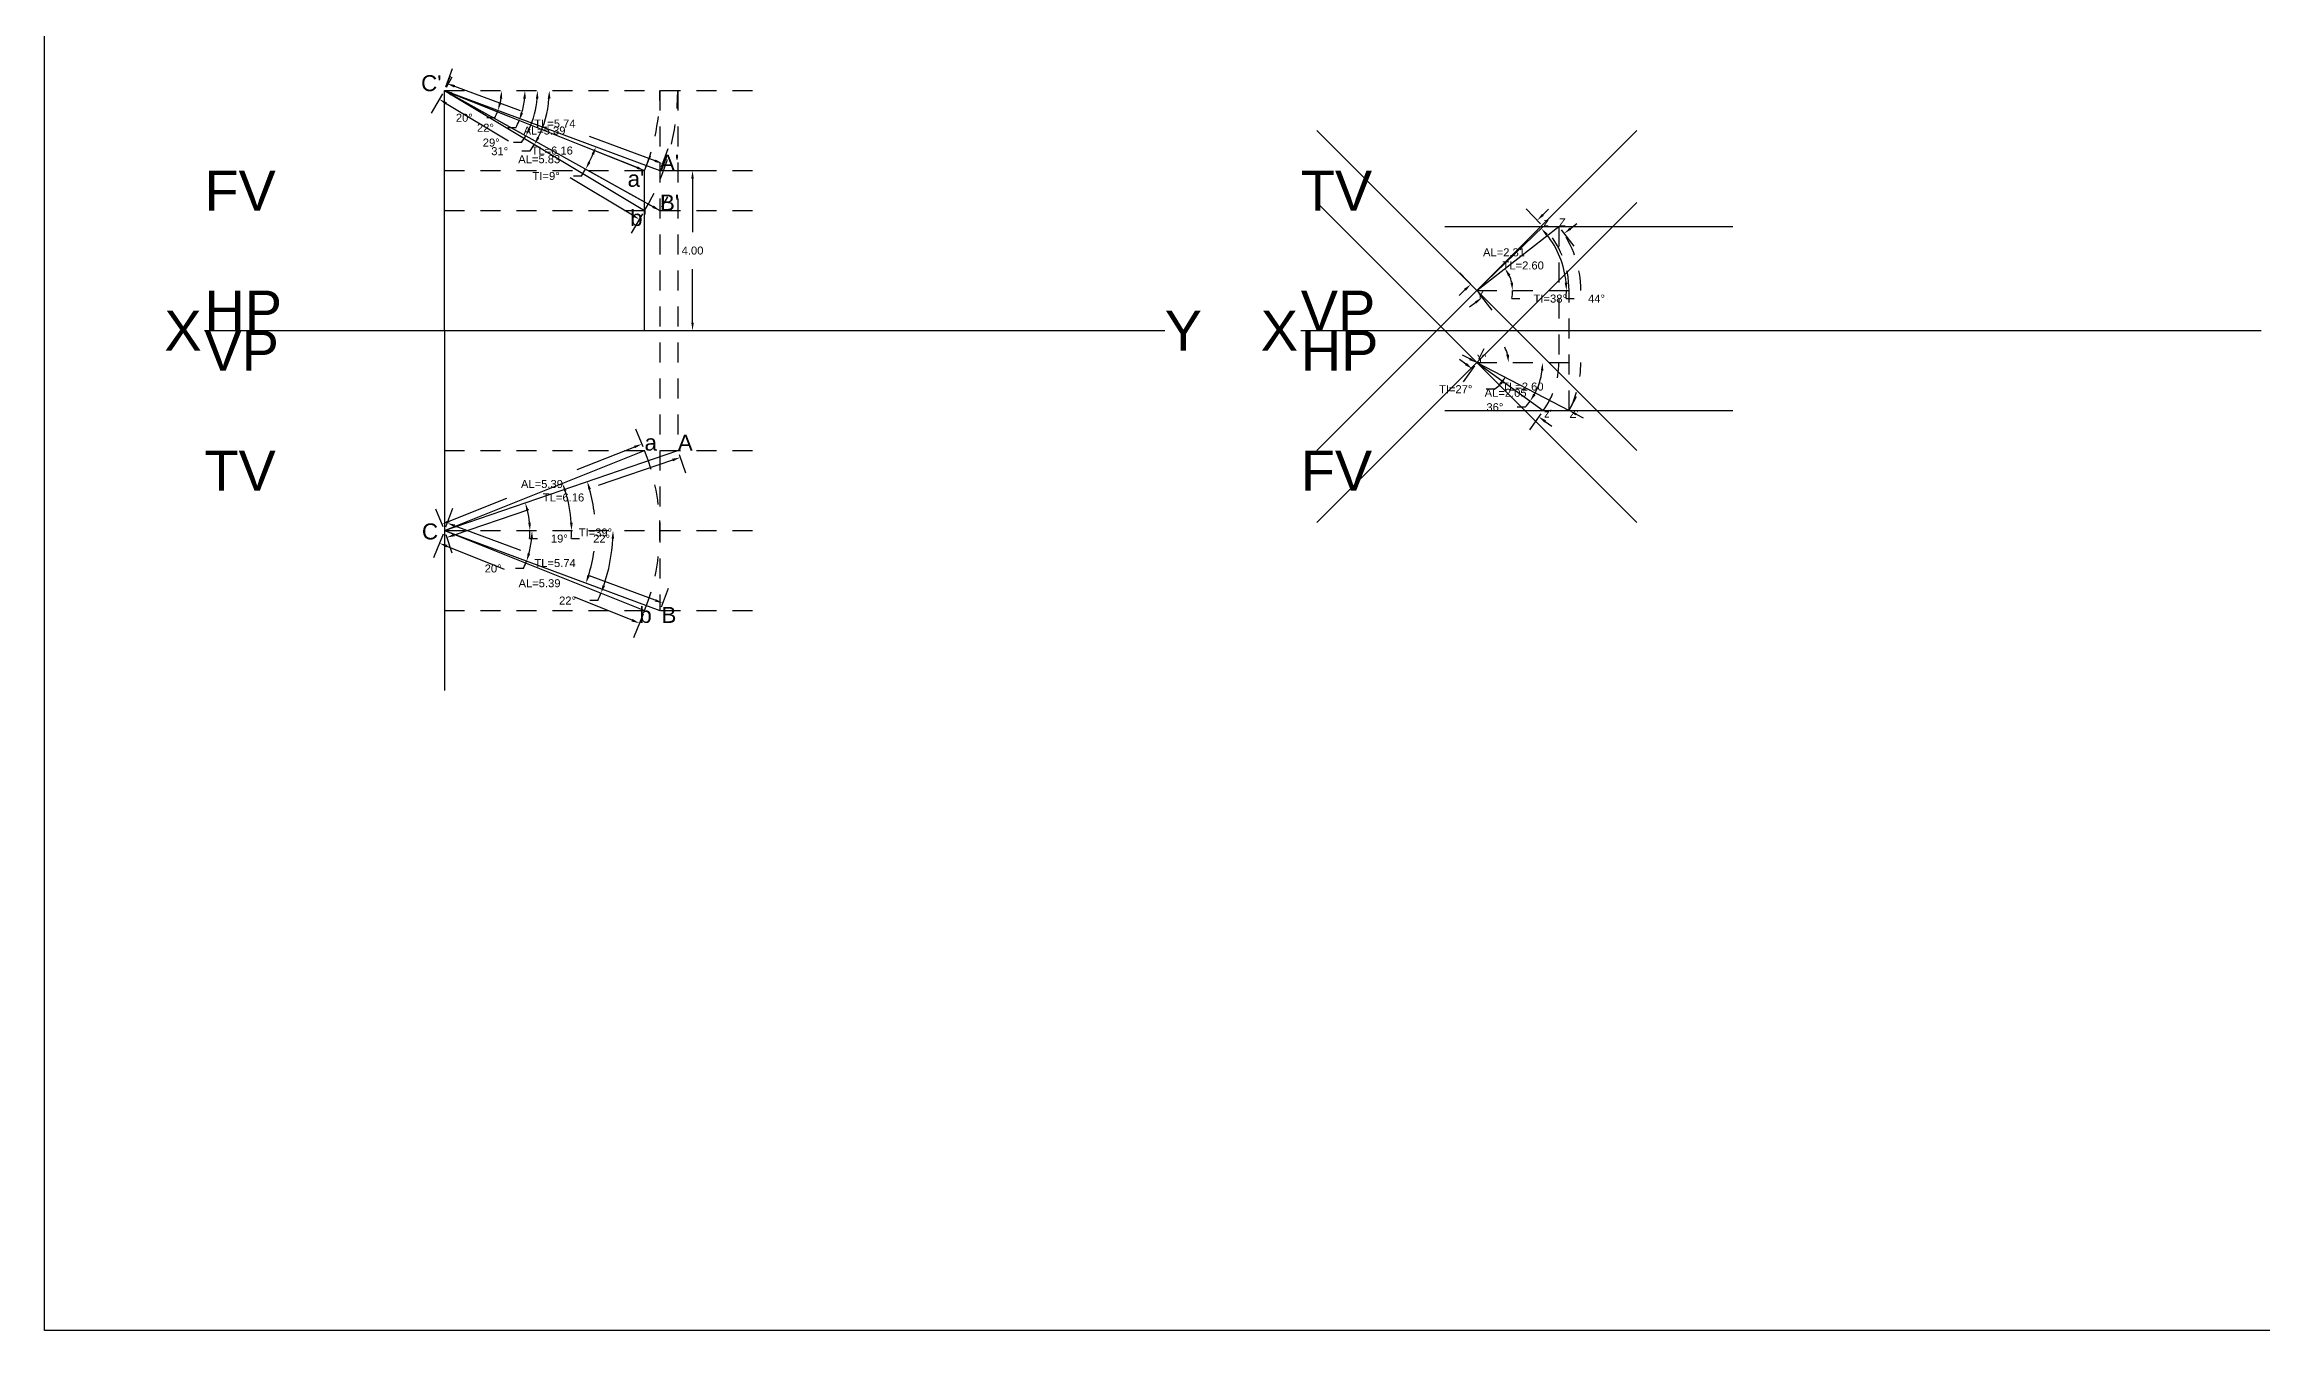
# Model space of a CAD drawing. Header units: inches. Extents: x -14 to 12.8, y -10.4 to 4.8.
# Drawn here: x -14 to -0.15, y -10.38 to -2.34 of the extents above; entities that cross this region are included whole.
import ezdxf

# ---------------------------------------------------------------- set-up
doc = ezdxf.new("R2010")
doc.units = ezdxf.units.IN
doc.header["$MEASUREMENT"] = 0
doc.header["$PDMODE"] = 3
doc.linetypes.add('HIDDEN2', pattern=[0.1875, 0.125, -0.0625])
doc.styles.get("Standard").update_dxf_attribs({"font": 'arial.ttf'})
doc.dimstyles.new('Copy of Standard', dxfattribs={"dimtxt": 0.05, "dimasz": 0.05, "dimexe": 0.1, "dimexo": 0.025, "dimgap": 0.09, "dimtad": 0, "dimtih": 1, "dimtoh": 1, "dimlfac": 4, "dimzin": 0, "dimdsep": 46, "dimtxsty": 'Standard', "dimcen": 0.09, "dimadec": 0, "dimazin": 0, "dimtfac": 1, "dimtofl": 0, "dimtmove": 0, "dimatfit": 3, "dimfxl": 1, "dimtolj": 1, "dimtzin": 0, "dimarcsym": 0})

# ---------------------------------------------------------------- blocks, each defined once
blk = doc.blocks.new('*D18')
at = {"color": 0, "lineweight": -2, "transparency": 16777216}
for p, q in [((-11.491, -2.602), (-11.463, -2.532)), ((-11.454, -2.644), (-11.095, -2.787)), ((-10.296, -3.106), (-10.655, -2.963)), ((-10.241, -3.102), (-10.213, -3.032))]:
    blk.add_line(p, q, dxfattribs=at)
at = {"color": 0, "transparency": 16777216}
for points in [[(-11.45, -2.636), (-11.457, -2.651), (-11.5, -2.625)], [(-10.293, -3.099), (-10.3, -3.114), (-10.25, -3.125)]]:
    blk.add_solid(points, dxfattribs=at)
at = {"layer": 'Defpoints', "color": 0, "transparency": 16777216}
for p in [(-11.5, -2.625), (-10.25, -3.125), (-10.25, -3.125)]:
    blk.add_point(p, dxfattribs=at)
at = {"color": 0, "transparency": 16777216, "insert": (-10.875, -2.875), "char_height": 0.05, "attachment_point": 5}
blk.add_mtext('\\A1;AL=5.39', dxfattribs=at)
blk = doc.blocks.new('*D19')
at = {"color": 0, "lineweight": -2, "transparency": 16777216}
for p, q in [((-11.491, -2.602), (-11.449, -2.487)), ((-11.437, -2.598), (-11.027, -2.75)), ((-10.184, -3.063), (-10.594, -2.911)), ((-10.145, -3.102), (-10.102, -2.987))]:
    blk.add_line(p, q, dxfattribs=at)
at = {"color": 0, "transparency": 16777216}
for points in [[(-11.434, -2.59), (-11.44, -2.606), (-11.484, -2.581)], [(-10.181, -3.056), (-10.187, -3.071), (-10.137, -3.081)]]:
    blk.add_solid(points, dxfattribs=at)
at = {"layer": 'Defpoints', "color": 0, "transparency": 16777216}
for p in [(-11.5, -2.625), (-10.154, -3.125), (-10.137, -3.081)]:
    blk.add_point(p, dxfattribs=at)
at = {"color": 0, "transparency": 16777216, "insert": (-10.81, -2.831), "char_height": 0.05, "attachment_point": 5}
blk.add_mtext('\\A1;TL=5.74', dxfattribs=at)
blk = doc.blocks.new('*D20')
at = {"color": 0, "lineweight": -2, "transparency": 16777216}
for p, q in [((-11.488, -2.603), (-11.451, -2.538)), ((-11.456, -2.649), (-11.034, -2.884)), ((-10.197, -3.351), (-10.619, -3.116)), ((-10.142, -3.353), (-10.105, -3.288))]:
    blk.add_line(p, q, dxfattribs=at)
at = {"color": 0, "transparency": 16777216}
for points in [[(-11.452, -2.642), (-11.46, -2.657), (-11.5, -2.625)], [(-10.193, -3.343), (-10.201, -3.358), (-10.154, -3.375)]]:
    blk.add_solid(points, dxfattribs=at)
at = {"layer": 'Defpoints', "color": 0, "transparency": 16777216}
for p in [(-11.5, -2.625), (-10.154, -3.375), (-10.154, -3.375)]:
    blk.add_point(p, dxfattribs=at)
at = {"color": 0, "transparency": 16777216, "insert": (-10.827, -3), "char_height": 0.05, "attachment_point": 5}
blk.add_mtext('\\A1;TL=6.16', dxfattribs=at)
blk = doc.blocks.new('*D22')
at = {"color": 0, "lineweight": -2, "transparency": 16777216}
for p, q in [((-11.513, -2.646), (-11.584, -2.765)), ((-11.49, -2.705), (-11.1, -2.939)), ((-10.325, -3.404), (-10.715, -3.17)), ((-10.263, -3.396), (-10.334, -3.515))]:
    blk.add_line(p, q, dxfattribs=at)
at = {"color": 0, "transparency": 16777216}
for points in [[(-11.485, -2.698), (-11.494, -2.712), (-11.533, -2.679)], [(-10.321, -3.396), (-10.33, -3.411), (-10.283, -3.429)]]:
    blk.add_solid(points, dxfattribs=at)
at = {"layer": 'Defpoints', "color": 0, "transparency": 16777216}
for p in [(-11.5, -2.625), (-10.283, -3.429), (-10.25, -3.375)]:
    blk.add_point(p, dxfattribs=at)
at = {"color": 0, "transparency": 16777216, "insert": (-10.908, -3.054), "char_height": 0.05, "attachment_point": 5}
blk.add_mtext('\\A1;AL=5.83', dxfattribs=at)
blk = doc.blocks.new('*D23')
at = {"color": 0, "lineweight": -2, "transparency": 16777216}
for p, q in [((-10.259, -4.852), (-10.304, -4.741)), ((-10.313, -4.853), (-10.672, -4.996)), ((-11.509, -5.352), (-11.554, -5.241)), ((-11.47, -5.315), (-11.111, -5.172))]:
    blk.add_line(p, q, dxfattribs=at)
at = {"color": 0, "transparency": 16777216}
for points in [[(-10.316, -4.845), (-10.31, -4.86), (-10.266, -4.834)], [(-11.473, -5.308), (-11.467, -5.323), (-11.516, -5.334)]]:
    blk.add_solid(points, dxfattribs=at)
at = {"layer": 'Defpoints', "color": 0, "transparency": 16777216}
for p in [(-10.266, -4.834), (-10.25, -4.875), (-11.5, -5.375)]:
    blk.add_point(p, dxfattribs=at)
at = {"color": 0, "transparency": 16777216, "insert": (-10.891, -5.084), "char_height": 0.05, "attachment_point": 5}
blk.add_mtext('\\A1;AL=5.39', dxfattribs=at)
blk = doc.blocks.new('*D24')
at = {"color": 0, "lineweight": -2, "transparency": 16777216}
for p, q in [((-10.075, -4.934), (-10.54, -5.094)), ((-10.034, -4.899), (-9.995, -5.013)), ((-11.438, -5.402), (-10.973, -5.242)), ((-11.492, -5.399), (-11.453, -5.513))]:
    blk.add_line(p, q, dxfattribs=at)
at = {"color": 0, "transparency": 16777216}
for points in [[(-10.078, -4.926), (-10.072, -4.942), (-10.028, -4.918)], [(-11.441, -5.394), (-11.435, -5.41), (-11.485, -5.418)]]:
    blk.add_solid(points, dxfattribs=at)
at = {"layer": 'Defpoints', "color": 0, "transparency": 16777216}
for p in [(-10.042, -4.875), (-10.028, -4.918), (-11.5, -5.375)]:
    blk.add_point(p, dxfattribs=at)
at = {"color": 0, "transparency": 16777216, "insert": (-10.756, -5.168), "char_height": 0.05, "attachment_point": 5}
blk.add_mtext('\\A1;TL=6.16', dxfattribs=at)
blk = doc.blocks.new('*D26')
at = {"color": 0, "lineweight": -2, "transparency": 16777216}
for p, q in [((-11.491, -5.352), (-11.448, -5.234)), ((-11.436, -5.345), (-11.026, -5.497)), ((-10.183, -5.81), (-10.593, -5.658)), ((-10.145, -5.852), (-10.101, -5.734))]:
    blk.add_line(p, q, dxfattribs=at)
at = {"color": 0, "transparency": 16777216}
for points in [[(-11.433, -5.337), (-11.438, -5.353), (-11.482, -5.328)], [(-10.18, -5.803), (-10.186, -5.818), (-10.136, -5.828)]]:
    blk.add_solid(points, dxfattribs=at)
at = {"layer": 'Defpoints', "color": 0, "transparency": 16777216}
for p in [(-11.5, -5.375), (-10.154, -5.875), (-10.136, -5.828)]:
    blk.add_point(p, dxfattribs=at)
at = {"color": 0, "transparency": 16777216, "insert": (-10.809, -5.578), "char_height": 0.05, "attachment_point": 5}
blk.add_mtext('\\A1;TL=5.74', dxfattribs=at)
blk = doc.blocks.new('*D29')
at = {"color": 0, "lineweight": -2, "transparency": 16777216}
for p, q in [((-11.509, -5.398), (-11.569, -5.546)), ((-11.485, -5.472), (-11.126, -5.616)), ((-10.328, -5.935), (-10.687, -5.791)), ((-10.259, -5.898), (-10.319, -6.046))]:
    blk.add_line(p, q, dxfattribs=at)
at = {"color": 0, "transparency": 16777216}
for points in [[(-11.482, -5.464), (-11.488, -5.48), (-11.531, -5.454)], [(-10.325, -5.927), (-10.331, -5.943), (-10.281, -5.954)]]:
    blk.add_solid(points, dxfattribs=at)
at = {"layer": 'Defpoints', "color": 0, "transparency": 16777216}
for p in [(-11.5, -5.375), (-10.281, -5.954), (-10.25, -5.875)]:
    blk.add_point(p, dxfattribs=at)
at = {"color": 0, "transparency": 16777216, "insert": (-10.906, -5.704), "char_height": 0.05, "attachment_point": 5}
blk.add_mtext('\\A1;AL=5.39', dxfattribs=at)
blk = doc.blocks.new('*D30')
at = {"color": 0, "lineweight": -2, "transparency": 16777216}
blk.add_line((-10.644, -3.159), (-10.694, -3.159), dxfattribs=at)
for start, end in [(333.7173, 336.7866), (328.0396, 330.8784)]:
    blk.add_arc((-11.5, -2.625), 1.009, start, end, dxfattribs=at)
at = {"color": 0, "transparency": 16777216}
for points in [[(-10.58, -3.02), (-10.565, -3.026), (-10.554, -2.976)], [(-10.588, -3.076), (-10.602, -3.068), (-10.618, -3.116)]]:
    blk.add_solid(points, dxfattribs=at)
at = {"layer": 'Defpoints', "color": 0, "transparency": 16777216}
for p in [(-11.5, -2.625), (-11.5, -2.625), (-10.573, -3.024), (-10.154, -3.125), (-10.154, -3.375)]:
    blk.add_point(p, dxfattribs=at)
at = {"color": 0, "transparency": 16777216, "insert": (-10.865, -3.159), "char_height": 0.05, "attachment_point": 5}
blk.add_mtext('\\A1;TI=9°', dxfattribs=at)
blk = doc.blocks.new('*D31')
at = {"color": 0, "lineweight": -2, "transparency": 16777216}
for start, end in [(6.315, 15.8922), (342.6651, 352.2314)]:
    blk.add_arc((-11.5, -5.375), 0.943, start, end, dxfattribs=at)
at = {"color": 0, "transparency": 16777216}
for points in [[(-10.601, -5.119), (-10.585, -5.114), (-10.608, -5.069)], [(-10.592, -5.659), (-10.608, -5.653), (-10.616, -5.703)]]:
    blk.add_solid(points, dxfattribs=at)
at = {"layer": 'Defpoints', "color": 0, "transparency": 16777216}
for p in [(-10.042, -4.875), (-11.5, -5.375), (-11.5, -5.375), (-10.565, -5.494), (-10.154, -5.875)]:
    blk.add_point(p, dxfattribs=at)
at = {"color": 0, "transparency": 16777216, "insert": (-10.557, -5.387), "char_height": 0.05, "attachment_point": 5}
blk.add_mtext('\\A1;TI=39°', dxfattribs=at)
blk = doc.blocks.new('*D34')
at = {"color": 0, "lineweight": -2, "transparency": 16777216}
for p, q in [((-4.652, -3.457), (-4.742, -3.364)), ((-4.637, -3.401), (-4.601, -3.366)), ((-5.124, -3.87), (-5.16, -3.905)), ((-5.067, -3.857), (-5.157, -3.764))]:
    blk.add_line(p, q, dxfattribs=at)
at = {"color": 0, "transparency": 16777216}
for points in [[(-4.642, -3.395), (-4.631, -3.407), (-4.673, -3.436)], [(-5.13, -3.864), (-5.118, -3.876), (-5.088, -3.836)]]:
    blk.add_solid(points, dxfattribs=at)
at = {"layer": 'Defpoints', "color": 0, "transparency": 16777216}
for p in [(-4.673, -3.436), (-4.635, -3.475), (-5.05, -3.875)]:
    blk.add_point(p, dxfattribs=at)
at = {"color": 0, "transparency": 16777216, "insert": (-4.88, -3.636), "char_height": 0.05, "attachment_point": 5}
blk.add_mtext('\\A1;AL=2.31', dxfattribs=at)
blk = doc.blocks.new('*D35')
at = {"color": 0, "lineweight": -2, "transparency": 16777216}
for p, q in [((-4.465, -3.487), (-4.425, -3.456)), ((-4.522, -3.495), (-4.443, -3.597)), ((-5.056, -3.949), (-5.095, -3.979)), ((-5.035, -3.895), (-4.955, -3.997))]:
    blk.add_line(p, q, dxfattribs=at)
at = {"color": 0, "transparency": 16777216}
for points in [[(-4.47, -3.481), (-4.46, -3.494), (-4.504, -3.518)], [(-5.061, -3.942), (-5.051, -3.955), (-5.017, -3.918)]]:
    blk.add_solid(points, dxfattribs=at)
at = {"layer": 'Defpoints', "color": 0, "transparency": 16777216}
for p in [(-4.538, -3.475), (-4.504, -3.518), (-5.05, -3.875)]:
    blk.add_point(p, dxfattribs=at)
at = {"color": 0, "transparency": 16777216, "insert": (-4.76, -3.718), "char_height": 0.05, "attachment_point": 5}
blk.add_mtext('\\A1;TL=2.60', dxfattribs=at)
blk = doc.blocks.new('*D36')
at = {"color": 0, "lineweight": -2, "transparency": 16777216}
for p, q in [((-5.094, -4.302), (-5.139, -4.279)), ((-5.038, -4.303), (-5.004, -4.236)), ((-4.462, -4.603), (-4.427, -4.536)), ((-4.429, -4.648), (-4.385, -4.671))]:
    blk.add_line(p, q, dxfattribs=at)
at = {"color": 0, "transparency": 16777216}
for points in [[(-5.091, -4.295), (-5.098, -4.309), (-5.05, -4.325)], [(-4.425, -4.641), (-4.433, -4.655), (-4.473, -4.625)]]:
    blk.add_solid(points, dxfattribs=at)
at = {"layer": 'Defpoints', "color": 0, "transparency": 16777216}
for p in [(-5.05, -4.325), (-4.473, -4.625), (-4.473, -4.625)]:
    blk.add_point(p, dxfattribs=at)
at = {"color": 0, "transparency": 16777216, "insert": (-4.762, -4.475), "char_height": 0.05, "attachment_point": 5}
blk.add_mtext('\\A1;TL=2.60', dxfattribs=at)
blk = doc.blocks.new('*D38')
at = {"color": 0, "lineweight": -2, "transparency": 16777216}
for p, q in [((-5.118, -4.334), (-5.159, -4.305)), ((-5.065, -4.345), (-5.136, -4.445)), ((-4.649, -4.645), (-4.721, -4.745)), ((-4.622, -4.693), (-4.581, -4.722))]:
    blk.add_line(p, q, dxfattribs=at)
at = {"color": 0, "transparency": 16777216}
for points in [[(-5.113, -4.327), (-5.123, -4.341), (-5.078, -4.364)], [(-4.617, -4.686), (-4.627, -4.7), (-4.662, -4.664)]]:
    blk.add_solid(points, dxfattribs=at)
at = {"layer": 'Defpoints', "color": 0, "transparency": 16777216}
for p in [(-5.05, -4.325), (-4.662, -4.664), (-4.635, -4.625)]:
    blk.add_point(p, dxfattribs=at)
at = {"color": 0, "transparency": 16777216, "insert": (-4.87, -4.514), "char_height": 0.05, "attachment_point": 5}
blk.add_mtext('\\A1;AL=2.05', dxfattribs=at)
blk = doc.blocks.new('*D39')
at = {"color": 0, "lineweight": -2, "transparency": 16777216}
blk.add_line((-4.832, -3.925), (-4.782, -3.925), dxfattribs=at)
for start, end in [(12.8334, 25.1465), (347.1666, 360)]:
    blk.add_arc((-5.05, -3.875), 0.224, start, end, dxfattribs=at)
at = {"color": 0, "transparency": 16777216}
for points in [[(-4.855, -3.784), (-4.84, -3.776), (-4.874, -3.737)], [(-4.824, -3.824), (-4.84, -3.826), (-4.826, -3.875)]]:
    blk.add_solid(points, dxfattribs=at)
at = {"layer": 'Defpoints', "color": 0, "transparency": 16777216}
for p in [(-4.538, -3.475), (-5.05, -3.875), (-5.05, -3.875), (-4.848, -3.779), (-4.4, -3.875)]:
    blk.add_point(p, dxfattribs=at)
at = {"color": 0, "transparency": 16777216, "insert": (-4.591, -3.925), "char_height": 0.05, "attachment_point": 5}
blk.add_mtext('\\A1;TI=38°', dxfattribs=at)
blk = doc.blocks.new('*D40')
at = {"color": 0, "lineweight": -2, "transparency": 16777216}
blk.add_line((-4.941, -4.491), (-4.991, -4.491), dxfattribs=at)
for start, end in [(14.4657, 28.9314), (303.345, 332.5136), (303.5821, 318.0479)]:
    blk.add_arc((-5.05, -4.325), 0.199, start, end, dxfattribs=at)
at = {"color": 0, "transparency": 16777216}
for points in [[(-4.849, -4.274), (-4.866, -4.276), (-4.851, -4.325)], [(-4.909, -4.453), (-4.895, -4.462), (-4.874, -4.417)]]:
    blk.add_solid(points, dxfattribs=at)
at = {"layer": 'Defpoints', "color": 0, "transparency": 16777216}
for p in [(-5.05, -4.325), (-5.05, -4.325), (-4.854, -4.357), (-4.4, -4.325), (-4.473, -4.625)]:
    blk.add_point(p, dxfattribs=at)
at = {"color": 0, "transparency": 16777216, "insert": (-5.182, -4.491), "char_height": 0.05, "attachment_point": 5}
blk.add_mtext('\\A1;TI=27°', dxfattribs=at)
blk = doc.blocks.new('*D41')
at = {"color": 0, "lineweight": -2, "transparency": 16777216}
blk.add_line((-4.492, -3.925), (-4.442, -3.925), dxfattribs=at)
for start, end in [(5.1189, 38.8039), (354.8811, 0)]:
    blk.add_arc((-5.05, -3.875), 0.56, start, end, dxfattribs=at)
at = {"color": 0, "transparency": 16777216}
for points in [[(-4.62, -3.53), (-4.607, -3.519), (-4.647, -3.487)], [(-4.484, -3.825), (-4.501, -3.825), (-4.49, -3.875)]]:
    blk.add_solid(points, dxfattribs=at)
at = {"layer": 'Defpoints', "color": 0, "transparency": 16777216}
for p in [(-4.635, -3.475), (-4.562, -3.601), (-5.05, -3.875), (-5.05, -3.875), (-4.4, -3.875)]:
    blk.add_point(p, dxfattribs=at)
at = {"color": 0, "transparency": 16777216, "insert": (-4.302, -3.925), "char_height": 0.05, "attachment_point": 5}
blk.add_mtext('\\A1;44°', dxfattribs=at)
blk = doc.blocks.new('*D42')
at = {"color": 0, "lineweight": -2, "transparency": 16777216}
blk.add_line((-4.748, -4.604), (-4.798, -4.604), dxfattribs=at)
for start, end in [(331.1302, 353.0286), (317.1875, 324.1588)]:
    blk.add_arc((-5.05, -4.325), 0.411, start, end, dxfattribs=at)
at = {"color": 0, "transparency": 16777216}
for points in [[(-4.65, -4.374), (-4.634, -4.375), (-4.639, -4.325)], [(-4.683, -4.528), (-4.697, -4.519), (-4.717, -4.566)]]:
    blk.add_solid(points, dxfattribs=at)
at = {"layer": 'Defpoints', "color": 0, "transparency": 16777216}
for p in [(-5.05, -4.325), (-5.05, -4.325), (-4.648, -4.41), (-4.4, -4.325), (-4.635, -4.625)]:
    blk.add_point(p, dxfattribs=at)
at = {"color": 0, "transparency": 16777216, "insert": (-4.937, -4.604), "char_height": 0.05, "attachment_point": 5}
blk.add_mtext('\\A1;36°', dxfattribs=at)
blk = doc.blocks.new('*D43')
at = {"color": 0, "lineweight": -2, "transparency": 16777216}
blk.add_line((-11.186, -2.795), (-11.236, -2.795), dxfattribs=at)
for start, end in [(331.5831, 339.6255), (347.6678, 351.9576)]:
    blk.add_arc((-11.5, -2.625), 0.357, start, end, dxfattribs=at)
at = {"color": 0, "transparency": 16777216}
for points in [[(-11.155, -2.674), (-11.139, -2.675), (-11.143, -2.625)], [(-11.144, -2.703), (-11.16, -2.699), (-11.166, -2.749)]]:
    blk.add_solid(points, dxfattribs=at)
at = {"layer": 'Defpoints', "color": 0, "transparency": 16777216}
for p in [(-11.5, -2.625), (-11.5, -2.625), (-9.5, -2.625), (-11.146, -2.667), (-10.154, -3.125)]:
    blk.add_point(p, dxfattribs=at)
at = {"color": 0, "transparency": 16777216, "insert": (-11.376, -2.795), "char_height": 0.05, "attachment_point": 5}
blk.add_mtext('\\A1;20°', dxfattribs=at)
blk = doc.blocks.new('*D44')
at = {"color": 0, "lineweight": -2, "transparency": 16777216}
blk.add_line((-11.054, -2.857), (-11.104, -2.857), dxfattribs=at)
for start, end in [(343.9001, 354.2985), (332.4971, 338.1986)]:
    blk.add_arc((-11.5, -2.625), 0.503, start, end, dxfattribs=at)
at = {"color": 0, "transparency": 16777216}
for points in [[(-11.008, -2.675), (-10.991, -2.675), (-10.997, -2.625)], [(-11.009, -2.767), (-11.025, -2.762), (-11.033, -2.812)]]:
    blk.add_solid(points, dxfattribs=at)
at = {"layer": 'Defpoints', "color": 0, "transparency": 16777216}
for p in [(-11.5, -2.625), (-11.5, -2.625), (-9.5, -2.625), (-11.001, -2.689), (-10.25, -3.125)]:
    blk.add_point(p, dxfattribs=at)
at = {"color": 0, "transparency": 16777216, "insert": (-11.244, -2.857), "char_height": 0.05, "attachment_point": 5}
blk.add_mtext('\\A1;22°', dxfattribs=at)
blk = doc.blocks.new('*D45')
at = {"color": 0, "lineweight": -2, "transparency": 16777216}
blk.add_line((-11.019, -2.95), (-11.069, -2.95), dxfattribs=at)
for start, end in [(335.8097, 355.0687), (325.9472, 330.8784)]:
    blk.add_arc((-11.5, -2.625), 0.581, start, end, dxfattribs=at)
at = {"color": 0, "transparency": 16777216}
for points in [[(-10.929, -2.675), (-10.913, -2.675), (-10.919, -2.625)], [(-10.962, -2.867), (-10.977, -2.859), (-10.992, -2.908)]]:
    blk.add_solid(points, dxfattribs=at)
at = {"layer": 'Defpoints', "color": 0, "transparency": 16777216}
for p in [(-11.5, -2.625), (-11.5, -2.625), (-9.5, -2.625), (-10.927, -2.723), (-10.154, -3.375)]:
    blk.add_point(p, dxfattribs=at)
at = {"color": 0, "transparency": 16777216, "insert": (-11.208, -2.95), "char_height": 0.05, "attachment_point": 5}
blk.add_mtext('\\A1;29°', dxfattribs=at)
blk = doc.blocks.new('*D46')
at = {"color": 0, "lineweight": -2, "transparency": 16777216}
blk.add_line((-10.966, -3.004), (-11.016, -3.004), dxfattribs=at)
for start, end in [(333.4098, 355.6265), (324.6627, 329.0362)]:
    blk.add_arc((-11.5, -2.625), 0.655, start, end, dxfattribs=at)
at = {"color": 0, "transparency": 16777216}
for points in [[(-10.855, -2.675), (-10.838, -2.675), (-10.845, -2.625)], [(-10.907, -2.922), (-10.921, -2.914), (-10.938, -2.962)]]:
    blk.add_solid(points, dxfattribs=at)
at = {"layer": 'Defpoints', "color": 0, "transparency": 16777216}
for p in [(-11.5, -2.625), (-11.5, -2.625), (-9.5, -2.625), (-10.855, -2.742), (-10.25, -3.375)]:
    blk.add_point(p, dxfattribs=at)
at = {"color": 0, "transparency": 16777216, "insert": (-11.155, -3.004), "char_height": 0.05, "attachment_point": 5}
blk.add_mtext('\\A1;31°', dxfattribs=at)
blk = doc.blocks.new('*D47')
at = {"color": 0, "lineweight": -2, "transparency": 16777216}
blk.add_line((-10.969, -5.425), (-10.919, -5.425), dxfattribs=at)
for start, end in [(5.3698, 13.562), (354.6302, 0)]:
    blk.add_arc((-11.5, -5.375), 0.534, start, end, dxfattribs=at)
at = {"color": 0, "transparency": 16777216}
for points in [[(-10.989, -5.252), (-10.973, -5.248), (-10.995, -5.202)], [(-10.96, -5.325), (-10.977, -5.325), (-10.966, -5.375)]]:
    blk.add_solid(points, dxfattribs=at)
at = {"layer": 'Defpoints', "color": 0, "transparency": 16777216}
for p in [(-10.042, -4.875), (-10.979, -5.258), (-11.5, -5.375), (-11.5, -5.375), (-9.5, -5.375)]:
    blk.add_point(p, dxfattribs=at)
at = {"color": 0, "transparency": 16777216, "insert": (-10.782, -5.425), "char_height": 0.05, "attachment_point": 5}
blk.add_mtext('\\A1;19°', dxfattribs=at)
blk = doc.blocks.new('*D48')
at = {"color": 0, "lineweight": -2, "transparency": 16777216}
blk.add_line((-11.006, -5.612), (-11.056, -5.612), dxfattribs=at)
for start, end in [(344.8606, 354.7649), (334.3904, 339.6255)]:
    blk.add_arc((-11.5, -5.375), 0.547, start, end, dxfattribs=at)
at = {"color": 0, "transparency": 16777216}
for points in [[(-10.963, -5.425), (-10.947, -5.425), (-10.953, -5.375)], [(-10.964, -5.521), (-10.98, -5.515), (-10.987, -5.566)]]:
    blk.add_solid(points, dxfattribs=at)
at = {"layer": 'Defpoints', "color": 0, "transparency": 16777216}
for p in [(-11.5, -5.375), (-11.5, -5.375), (-9.5, -5.375), (-10.956, -5.44), (-10.154, -5.875)]:
    blk.add_point(p, dxfattribs=at)
at = {"color": 0, "transparency": 16777216, "insert": (-11.196, -5.612), "char_height": 0.05, "attachment_point": 5}
blk.add_mtext('\\A1;20°', dxfattribs=at)
blk = doc.blocks.new('*D49')
at = {"color": 0, "lineweight": -2, "transparency": 16777216}
blk.add_line((-10.707, -5.425), (-10.657, -5.425), dxfattribs=at)
for start, end in [(3.6079, 18.1935), (356.3921, 0)]:
    blk.add_arc((-11.5, -5.375), 0.794, start, end, dxfattribs=at)
at = {"color": 0, "transparency": 16777216}
for points in [[(-10.753, -5.13), (-10.738, -5.124), (-10.763, -5.08)], [(-10.699, -5.325), (-10.716, -5.325), (-10.706, -5.375)]]:
    blk.add_solid(points, dxfattribs=at)
at = {"layer": 'Defpoints', "color": 0, "transparency": 16777216}
for p in [(-10.25, -4.875), (-10.731, -5.176), (-11.5, -5.375), (-11.5, -5.375), (-9.5, -5.375)]:
    blk.add_point(p, dxfattribs=at)
at = {"color": 0, "transparency": 16777216, "insert": (-10.518, -5.425), "char_height": 0.05, "attachment_point": 5}
blk.add_mtext('\\A1;22°', dxfattribs=at)
blk = doc.blocks.new('*D50')
at = {"color": 0, "lineweight": -2, "transparency": 16777216}
blk.add_line((-10.542, -5.812), (-10.592, -5.812), dxfattribs=at)
for start, end in [(340.9191, 357.2795), (335.4781, 338.1986)]:
    blk.add_arc((-11.5, -5.375), 1.053, start, end, dxfattribs=at)
at = {"color": 0, "transparency": 16777216}
for points in [[(-10.456, -5.425), (-10.44, -5.425), (-10.447, -5.375)], [(-10.497, -5.722), (-10.513, -5.716), (-10.522, -5.766)]]:
    blk.add_solid(points, dxfattribs=at)
at = {"layer": 'Defpoints', "color": 0, "transparency": 16777216}
for p in [(-11.5, -5.375), (-11.5, -5.375), (-9.5, -5.375), (-10.455, -5.508), (-10.25, -5.875)]:
    blk.add_point(p, dxfattribs=at)
at = {"color": 0, "transparency": 16777216, "insert": (-10.731, -5.812), "char_height": 0.05, "attachment_point": 5}
blk.add_mtext('\\A1;22°', dxfattribs=at)
blk = doc.blocks.new('*D51')
at = {"color": 0, "lineweight": -2, "transparency": 16777216}
for p, q in [((-10.125, -3.125), (-9.85, -3.125)), ((-9.95, -3.175), (-9.95, -3.509)), ((-9.95, -4.075), (-9.95, -3.741)), ((-10.125, -4.125), (-9.85, -4.125))]:
    blk.add_line(p, q, dxfattribs=at)
at = {"color": 0, "transparency": 16777216}
for points in [[(-9.958, -3.175), (-9.942, -3.175), (-9.95, -3.125)], [(-9.958, -4.075), (-9.942, -4.075), (-9.95, -4.125)]]:
    blk.add_solid(points, dxfattribs=at)
at = {"layer": 'Defpoints', "color": 0, "transparency": 16777216}
for p in [(-10.15, -3.125), (-9.95, -3.125), (-10.15, -4.125)]:
    blk.add_point(p, dxfattribs=at)
at = {"color": 0, "transparency": 16777216, "insert": (-9.95, -3.625), "char_height": 0.05, "attachment_point": 5}
blk.add_mtext('\\A1;4.00', dxfattribs=at)

msp = doc.modelspace()

# ---------------------------------------------------------------- linework, layer by layer
for p, q in [((-11.5, -4.125), (-11.5, -2.625)), ((-11.5, -2.625), (-10.25, -3.125)), ((-11.5, -2.625), (-10.25, -3.375)), ((-11.5, -2.625), (-10.1537, -3.125)), ((-11.5, -2.625), (-10.1537, -3.375)), ((-10.25, -4.125), (-10.25, -3.125)), ((-5.25, -3.475), (-3.45, -3.475)), ((-5.05, -3.875), (-4.6347, -3.475)), ((-5.05, -3.875), (-4.5377, -3.475)), ((-13, -4.125), (-7, -4.125)), ((-11.5, -4.125), (-11.5, -6.375)), ((-6.15, -4.125), (-0.15, -4.125)), ((-5.05, -4.325), (-4.6347, -4.625)), ((-5.05, -4.325), (-4.4734, -4.625)), ((-5.25, -4.625), (-3.45, -4.625)), ((-11.5, -5.375), (-10.25, -4.875)), ((-11.5, -5.375), (-10.0423, -4.875)), ((-11.5, -5.375), (-10.25, -5.875)), ((-11.5, -5.375), (-10.1537, -5.875))]:
    msp.add_line(p, q)
at = {"linetype": 'HIDDEN2'}
for p, q in [((-11.5, -2.625), (-9.5, -2.625)), ((-10.1537, -2.625), (-10.1537, -5.875)), ((-10.0423, -2.625), (-10.0423, -4.875)), ((-11.5, -3.125), (-9.5, -3.125)), ((-11.5, -3.375), (-9.5, -3.375)), ((-4.5377, -3.475), (-4.5377, -4.325)), ((-5.05, -3.875), (-4.4, -3.875)), ((-4.4734, -4.625), (-4.4734, -3.875)), ((-5.05, -4.325), (-4.4, -4.325)), ((-11.5, -4.875), (-9.5, -4.875)), ((-11.5, -5.375), (-9.5, -5.375)), ((-11.5, -5.875), (-9.5, -5.875))]:
    msp.add_line(p, q, dxfattribs=at)
msp.add_lwpolyline([(-14, 4.75), (12.75, 4.75), (12.75, -10.375), (-14, -10.375)], close=True)
for centre, radius, start, end in [((-11.5, -2.625), 1.3463, 338.19859, 0), ((-11.5, -2.625), 1.4577, 329.03624, 0), ((-5.05, -3.875), 0.5766, 0, 43.92276), ((-5.05, -3.875), 0.65, 0, 37.97987), ((-5.05, -4.325), 0.5123, 324.15885, 360), ((-5.05, -4.325), 0.65, 332.51357, 360), ((-11.5, -5.375), 1.3463, 338.19859, 21.80141)]:
    msp.add_arc(centre, radius, start, end, dxfattribs=at)
for p in [(-5.05, -3.875), (-5.05, -4.325)]:
    msp.add_point(p)

# ---------------------------------------------------------------- texts
for s, height, p in [("C'", 0.1, (-11.6461, -2.6286)), ("A'", 0.1, (-10.1537, -3.125)), ("a'", 0.1, (-10.3557, -3.2262)), ("B'", 0.1, (-10.1537, -3.375)), ("b'", 0.1, (-10.3401, -3.4711)), ('z', 0.05, (-4.6337, -3.4716)), ('Z', 0.05, (-4.5367, -3.4735)), ('Y', 0.05, (-5.0516, -3.9268)), ('X', 0.25, (-13.25, -4.25)), ('Y', 0.25, (-7, -4.25)), ('X', 0.25, (-6.4, -4.25)), ("Y'", 0.05, (-5.05, -4.325)), ("z'", 0.05, (-4.6298, -4.6685)), ("Z'", 0.05, (-4.4708, -4.6705)), ('a', 0.1, (-10.25, -4.875)), ('A', 0.1, (-10.0423, -4.875)), ('C', 0.1, (-11.6408, -5.4302)), ('b', 0.1, (-10.2825, -5.9518)), ('B', 0.1, (-10.1443, -5.9518))]:
    msp.add_text(s, height=height).set_placement(p)
for s, p in [('FV', (-13, -3.375)), ('TV', (-6.15, -3.375)), ('HP', (-13, -4.125)), ('VP', (-6.15, -4.125)), ('VP', (-13, -4.375)), ('HP', (-6.15, -4.375)), ('TV', (-13, -5.125)), ('FV', (-6.15, -5.125))]:
    msp.add_text(s, height=0.25, dxfattribs=at).set_placement(p)

# ---------------------------------------------------------------- dimensions: what is measured, and where the dimension line sits
at = {"color": 4}
for p1, p2, distance, text, picture, middle in [((-11.5, -2.625), (-10.1537, -3.125), 0.0471, 'TL=<>', '*D19', (-10.8105, -2.8308)), ((-11.5, -2.625), (-10.25, -3.375), -0.0633, 'AL=<>', '*D22', (-10.9076, -3.0543)), ((-11.5, -2.625), (-10.25, -3.125), 0, 'AL=<>', '*D18', (-10.875, -2.875)), ((-11.5, -2.625), (-10.1537, -3.375), 0, 'TL=<>', '*D20', (-10.8269, -3)), ((-5.05, -3.875), (-4.6347, -3.475), 0.0548, 'AL=<>', '*D34', (-4.8803, -3.6356)), ((-5.05, -3.875), (-4.5377, -3.475), -0.0544, 'TL=<>', '*D35', (-4.7604, -3.7179)), ((-5.05, -4.325), (-4.4734, -4.625), 0, 'TL=<>', '*D36', (-4.7617, -4.475)), ((-5.05, -4.325), (-4.6347, -4.625), -0.0475, 'AL=<>', '*D38', (-4.8701, -4.5135)), ((-11.5, -5.375), (-10.25, -4.875), 0.0442, 'AL=<>', '*D23', (-10.8914, -5.0839)), ((-11.5, -5.375), (-10.0423, -4.875), -0.0454, 'TL=<>', '*D24', (-10.7564, -5.1679)), ((-11.5, -5.375), (-10.1537, -5.875), 0.0504, 'TL=<>', '*D26', (-10.8093, -5.5778)), ((-11.5, -5.375), (-10.25, -5.875), -0.0847, 'AL=<>', '*D29', (-10.9064, -5.7036))]:
    dim = msp.add_aligned_dim(p1=p1, p2=p2, distance=distance, text=text, dimstyle='Copy of Standard', dxfattribs=at)
    dim.commit()
    dim.dimension.update_dxf_attribs({"geometry": picture, "text_midpoint": middle})
for base, line1, line2, picture, middle in [((-10.573, -3.024), ((-11.5, -2.625), (-10.1537, -3.375)), ((-11.5, -2.625), (-10.1537, -3.125)), '*D30', (-10.8654, -3.1592)), ((-4.8478, -3.7793), ((-5.05, -3.875), (-4.5377, -3.475)), ((-5.05, -3.875), (-4.4, -3.875)), '*D39', (-4.5908, -3.9247)), ((-4.854, -4.3566), ((-5.05, -4.325), (-4.4734, -4.625)), ((-5.05, -4.325), (-4.4, -4.325)), '*D40', (-5.182, -4.4909)), ((-10.565, -5.4943), ((-11.5, -5.375), (-10.1537, -5.875)), ((-11.5, -5.375), (-10.0423, -4.875)), '*D31', (-10.5575, -5.3869))]:
    dim = msp.add_angular_dim_2l(base=base, line1=line1, line2=line2, text='TI=<>', dimstyle='Copy of Standard', dxfattribs=at)
    dim.commit()
    dim.dimension.update_dxf_attribs({"geometry": picture, "text_midpoint": middle})
for base, line1, line2, picture, middle in [((-11.146, -2.6672), ((-11.5, -2.625), (-10.1537, -3.125)), ((-11.5, -2.625), (-9.5, -2.625)), '*D43', (-11.3759, -2.7947)), ((-11.0014, -2.6886), ((-11.5, -2.625), (-10.25, -3.125)), ((-11.5, -2.625), (-9.5, -2.625)), '*D44', (-11.2436, -2.8571)), ((-10.9272, -2.723), ((-11.5, -2.625), (-10.1537, -3.375)), ((-11.5, -2.625), (-9.5, -2.625)), '*D45', (-11.208, -2.9504)), ((-10.8554, -2.7424), ((-11.5, -2.625), (-10.25, -3.375)), ((-11.5, -2.625), (-9.5, -2.625)), '*D46', (-11.1545, -3.004)), ((-4.5617, -3.6012), ((-5.05, -3.875), (-4.6347, -3.475)), ((-5.05, -3.875), (-4.4, -3.875)), '*D41', (-4.3023, -3.925)), ((-4.6477, -4.4101), ((-5.05, -4.325), (-4.6347, -4.625)), ((-5.05, -4.325), (-4.4, -4.325)), '*D42', (-4.9374, -4.6044)), ((-10.9792, -5.2584), ((-11.5, -5.375), (-10.0423, -4.875)), ((-11.5, -5.375), (-9.5, -5.375)), '*D47', (-10.782, -5.4249)), ((-10.7313, -5.1757), ((-11.5, -5.375), (-10.25, -4.875)), ((-11.5, -5.375), (-9.5, -5.375)), '*D49', (-10.5179, -5.425)), ((-10.9564, -5.4397), ((-11.5, -5.375), (-10.1537, -5.875)), ((-11.5, -5.375), (-9.5, -5.375)), '*D48', (-11.1958, -5.6116)), ((-10.4553, -5.5082), ((-11.5, -5.375), (-10.25, -5.875)), ((-11.5, -5.375), (-9.5, -5.375)), '*D50', (-10.7313, -5.8121))]:
    dim = msp.add_angular_dim_2l(base=base, line1=line1, line2=line2, dimstyle='Copy of Standard')
    dim.commit()
    dim.dimension.update_dxf_attribs({"geometry": picture, "text_midpoint": middle})
dim = msp.add_linear_dim(base=(-9.95, -3.125), p1=(-10.15, -4.125), p2=(-10.15, -3.125), angle=90, dimstyle='Copy of Standard')
dim.commit()
dim.dimension.update_dxf_attribs({"geometry": '*D51', "text_midpoint": (-9.95, -3.625)})

doc.saveas('drawing.dxf')
